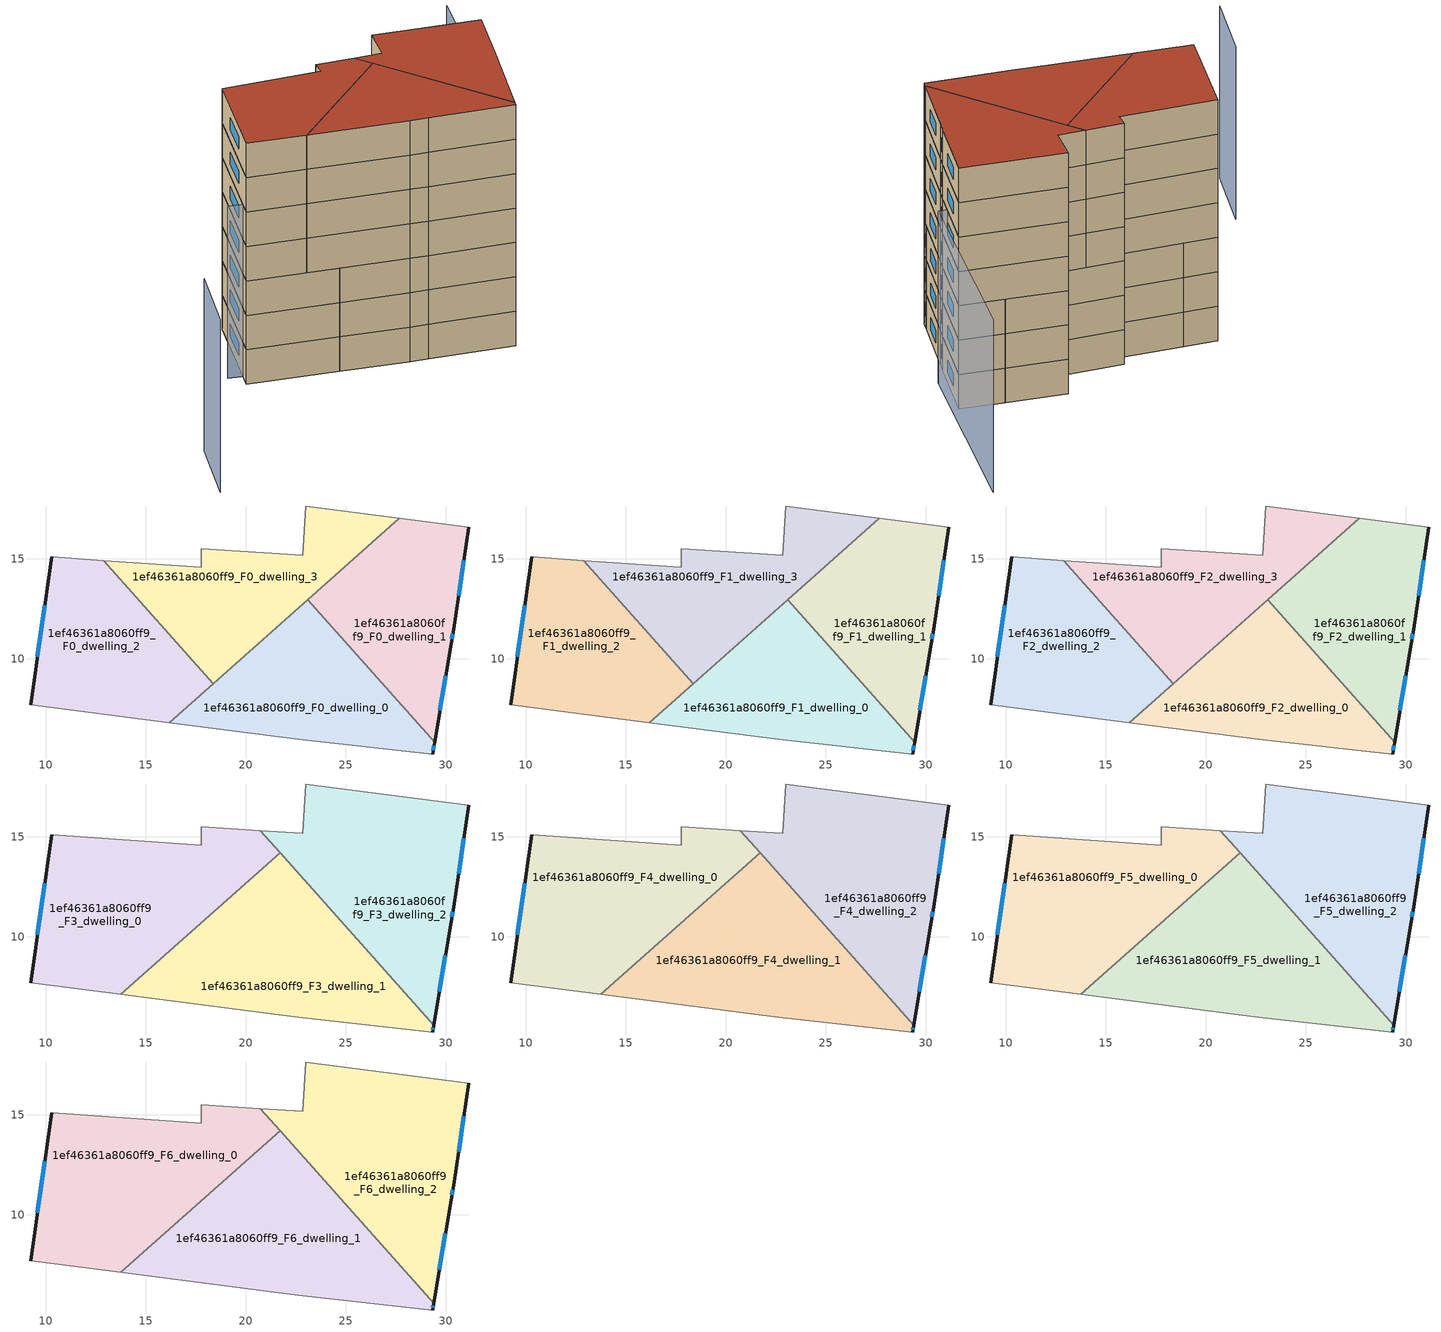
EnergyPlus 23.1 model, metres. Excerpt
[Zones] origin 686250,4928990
1ef46361a8060ff9_F0_dwelling_0
 floor ground (EU_floor_Construction): 23.11,12.96 29.45,5.84 29.35,5.25 22.86,5.96 21.46,6.12 16.2,6.81 z0
 wall outside (EU_wall_Construction): 29.35,5.25 29.45,5.84 z0:3
 wall to 1ef46361a8060ff9_F0_dwelling_1 (EU_wall_Construction): 29.45,5.84 23.11,12.96 z0:3
 wall adiabatic (EU_wall_Construction): 16.2,6.81 21.46,6.12 22.86,5.96 29.35,5.25 z0:3
 wall to 1ef46361a8060ff9_F0_dwelling_3 (EU_wall_Construction): 23.11,12.96 18.39,8.76 z0:3
 wall to 1ef46361a8060ff9_F0_dwelling_2 (EU_wall_Construction): 18.39,8.76 16.2,6.81 z0:3
 window (EU_Window_Construction): 29.38,5.44 29.42,5.65 z0.98:2.02
1ef46361a8060ff9_F0_dwelling_1
 floor ground (EU_floor_Construction): 31.17,16.59 30.4,11.49 30.28,10.76 29.45,5.84 23.11,12.96 27.7,17.04 z0
 wall outside (EU_wall_Construction): 29.45,5.84 30.28,10.76 30.4,11.49 31.17,16.59 z0:3
 wall adiabatic (EU_wall_Construction): 31.17,16.59 27.7,17.04 z0:3
 wall to 1ef46361a8060ff9_F0_dwelling_3 (EU_wall_Construction): 27.7,17.04 23.12,12.96 z0:3
 window (EU_Window_Construction): 30.32,11 30.36,11.26 / 29.72,7.44 30.01,9.16 / 30.65,13.15 30.92,14.94 z0.98:2.02
1ef46361a8060ff9_F0_dwelling_2
 floor ground (EU_floor_Construction): 12.92,14.91 18.4,8.76 16.2,6.81 9.25,7.71 10.31,15.09 z0
 wall outside (EU_wall_Construction): 10.31,15.09 9.25,7.71 z0:3
 wall adiabatic (EU_wall_Construction): 9.25,7.71 16.2,6.81 / 12.92,14.91 10.31,15.09 z0:3
 wall to 1ef46361a8060ff9_F0_dwelling_3 (EU_wall_Construction): 18.4,8.76 12.92,14.91 z0:3
 window (EU_Window_Construction): 9.97,12.69 9.6,10.11 z0.98:2.02
1ef46361a8060ff9_F0_dwelling_3
 floor ground (EU_floor_Construction): 27.7,17.04 18.4,8.76 12.92,14.91 17.78,14.58 17.78,15.5 22.87,15.18 23,17.64 z0
 wall adiabatic (EU_wall_Construction): 27.7,17.04 23,17.64 22.87,15.18 17.78,15.5 17.78,14.58 12.92,14.91 z0:3
1ef46361a8060ff9_F1_dwelling_0
 floor to 1ef46361a8060ff9_F0_dwelling_0 (EU_floor_Construction): 23.11,12.96 29.45,5.84 29.35,5.25 22.86,5.96 21.46,6.12 16.2,6.81 z3
 wall outside (EU_wall_Construction): 29.35,5.25 29.45,5.84 z3:6
 wall to 1ef46361a8060ff9_F1_dwelling_1 (EU_wall_Construction): 29.45,5.84 23.11,12.96 z3:6
 wall adiabatic (EU_wall_Construction): 16.2,6.81 21.46,6.12 22.86,5.96 29.35,5.25 z3:6
 wall to 1ef46361a8060ff9_F1_dwelling_3 (EU_wall_Construction): 23.11,12.96 18.39,8.76 z3:6
 wall to 1ef46361a8060ff9_F1_dwelling_2 (EU_wall_Construction): 18.39,8.76 16.2,6.81 z3:6
 window (EU_Window_Construction): 29.38,5.44 29.42,5.65 z3.98:5.02
1ef46361a8060ff9_F1_dwelling_1
 floor to 1ef46361a8060ff9_F0_dwelling_1 (EU_floor_Construction): 31.17,16.59 30.4,11.49 30.28,10.76 29.45,5.84 23.11,12.96 27.7,17.04 z3
 wall outside (EU_wall_Construction): 29.45,5.84 30.28,10.76 30.4,11.49 31.17,16.59 z3:6
 wall adiabatic (EU_wall_Construction): 31.17,16.59 27.7,17.04 z3:6
 wall to 1ef46361a8060ff9_F1_dwelling_3 (EU_wall_Construction): 27.7,17.04 23.12,12.96 z3:6
 window (EU_Window_Construction): 30.32,11 30.36,11.26 / 29.72,7.44 30.01,9.16 / 30.65,13.15 30.92,14.94 z3.98:5.02
1ef46361a8060ff9_F1_dwelling_2
 floor to 1ef46361a8060ff9_F0_dwelling_2 (EU_floor_Construction): 12.92,14.91 18.4,8.76 16.2,6.81 9.25,7.71 10.31,15.09 z3
 wall outside (EU_wall_Construction): 10.31,15.09 9.25,7.71 z3:6
 wall adiabatic (EU_wall_Construction): 9.25,7.71 16.2,6.81 / 12.92,14.91 10.31,15.09 z3:6
 wall to 1ef46361a8060ff9_F1_dwelling_3 (EU_wall_Construction): 18.4,8.76 12.92,14.91 z3:6
 window (EU_Window_Construction): 9.97,12.69 9.6,10.11 z3.98:5.02
1ef46361a8060ff9_F1_dwelling_3
 floor to 1ef46361a8060ff9_F0_dwelling_3 (EU_floor_Construction): 27.7,17.04 18.4,8.76 12.92,14.91 17.78,14.58 17.78,15.5 22.87,15.18 23,17.64 z3
 wall adiabatic (EU_wall_Construction): 27.7,17.04 23,17.64 22.87,15.18 17.78,15.5 17.78,14.58 12.92,14.91 z3:6
1ef46361a8060ff9_F2_dwelling_0
 floor to 1ef46361a8060ff9_F1_dwelling_0 (EU_floor_Construction): 23.11,12.96 29.45,5.84 29.35,5.25 22.86,5.96 21.46,6.12 16.2,6.81 z6
 wall outside (EU_wall_Construction): 29.35,5.25 29.45,5.84 z6:9
 wall to 1ef46361a8060ff9_F2_dwelling_1 (EU_wall_Construction): 29.45,5.84 23.11,12.96 z6:9
 wall adiabatic (EU_wall_Construction): 16.2,6.81 21.46,6.12 22.86,5.96 29.35,5.25 z6:9
 wall to 1ef46361a8060ff9_F2_dwelling_3 (EU_wall_Construction): 23.11,12.96 18.39,8.76 z6:9
 wall to 1ef46361a8060ff9_F2_dwelling_2 (EU_wall_Construction): 18.39,8.76 16.2,6.81 z6:9
 window (EU_Window_Construction): 29.38,5.44 29.42,5.65 z6.98:8.02
1ef46361a8060ff9_F2_dwelling_1
 floor to 1ef46361a8060ff9_F1_dwelling_1 (EU_floor_Construction): 31.17,16.59 30.4,11.49 30.28,10.76 29.45,5.84 23.11,12.96 27.7,17.04 z6
 wall outside (EU_wall_Construction): 29.45,5.84 30.28,10.76 30.4,11.49 31.17,16.59 z6:9
 wall adiabatic (EU_wall_Construction): 31.17,16.59 27.7,17.04 z6:9
 wall to 1ef46361a8060ff9_F2_dwelling_3 (EU_wall_Construction): 27.7,17.04 23.12,12.96 z6:9
 window (EU_Window_Construction): 30.32,11 30.36,11.26 / 29.72,7.44 30.01,9.16 / 30.65,13.15 30.92,14.94 z6.98:8.02
1ef46361a8060ff9_F2_dwelling_2
 floor to 1ef46361a8060ff9_F1_dwelling_2 (EU_floor_Construction): 12.92,14.91 18.4,8.76 16.2,6.81 9.25,7.71 10.31,15.09 z6
 wall outside (EU_wall_Construction): 10.31,15.09 9.25,7.71 z6:9
 wall adiabatic (EU_wall_Construction): 9.25,7.71 16.2,6.81 / 12.92,14.91 10.31,15.09 z6:9
 wall to 1ef46361a8060ff9_F2_dwelling_3 (EU_wall_Construction): 18.4,8.76 12.92,14.91 z6:9
 window (EU_Window_Construction): 9.97,12.69 9.6,10.11 z6.98:8.02
1ef46361a8060ff9_F2_dwelling_3
 floor to 1ef46361a8060ff9_F1_dwelling_3 (EU_floor_Construction): 27.7,17.04 18.4,8.76 12.92,14.91 17.78,14.58 17.78,15.5 22.87,15.18 23,17.64 z6
 wall adiabatic (EU_wall_Construction): 27.7,17.04 23,17.64 22.87,15.18 17.78,15.5 17.78,14.58 12.92,14.91 z6:9
1ef46361a8060ff9_F3_dwelling_0
 floor to 1ef46361a8060ff9_F2_dwelling_2 (EU_floor_Construction): 12.92,14.91 17.16,10.14 13.77,7.12 9.25,7.71 10.31,15.09 z9
 floor to 1ef46361a8060ff9_F2_dwelling_3 (EU_floor_Construction): 20.73,15.32 21.72,14.2 17.16,10.14 12.92,14.91 17.78,14.58 17.78,15.5 z9
 wall outside (EU_wall_Construction): 10.31,15.09 9.25,7.71 z9:12
 wall adiabatic (EU_wall_Construction): 20.73,15.32 17.78,15.5 17.78,14.58 10.31,15.09 / 9.25,7.71 13.77,7.12 z9:12
 wall to 1ef46361a8060ff9_F3_dwelling_1 (EU_wall_Construction): 13.77,7.12 21.72,14.2 z9:12
 wall to 1ef46361a8060ff9_F3_dwelling_2 (EU_wall_Construction): 21.72,14.2 20.73,15.32 z9:12
 window (EU_Window_Construction): 9.97,12.69 9.6,10.11 z9.98:11.02
1ef46361a8060ff9_F3_dwelling_1
 floor to 1ef46361a8060ff9_F2_dwelling_0 (EU_floor_Construction): 22.96,12.82 29.41,5.57 29.35,5.25 22.86,5.96 21.46,6.12 16.2,6.81 z9
 floor to 1ef46361a8060ff9_F2_dwelling_2 (EU_floor_Construction): 17.16,10.14 18.39,8.76 16.2,6.81 13.77,7.12 z9
 floor to 1ef46361a8060ff9_F2_dwelling_3 (EU_floor_Construction): 21.72,14.2 22.96,12.82 18.39,8.76 17.16,10.14 z9
 wall outside (EU_wall_Construction): 29.35,5.25 29.41,5.57 z9:12
 wall adiabatic (EU_wall_Construction): 13.77,7.12 21.46,6.12 22.86,5.96 29.35,5.25 z9:12
 wall to 1ef46361a8060ff9_F3_dwelling_2 (EU_wall_Construction): 29.41,5.57 21.72,14.2 z9:12
 window (EU_Window_Construction): 29.37,5.35 29.39,5.47 z9.98:11.02
1ef46361a8060ff9_F3_dwelling_2
 floor to 1ef46361a8060ff9_F2_dwelling_1 (EU_floor_Construction): 31.17,16.59 30.4,11.49 30.28,10.76 29.45,5.84 23.11,12.96 27.7,17.04 z9
 floor to 1ef46361a8060ff9_F2_dwelling_0 (EU_floor_Construction): 23.11,12.96 29.45,5.84 29.41,5.57 22.96,12.82 z9
 floor to 1ef46361a8060ff9_F2_dwelling_3 (EU_floor_Construction): 27.7,17.04 22.96,12.82 20.73,15.32 22.87,15.18 23,17.64 z9
 wall outside (EU_wall_Construction): 29.41,5.57 30.28,10.76 30.4,11.49 31.17,16.59 z9:12
 wall adiabatic (EU_wall_Construction): 31.17,16.59 23,17.64 22.87,15.18 20.73,15.32 z9:12
 window (EU_Window_Construction): 30.65,13.15 30.92,14.94 / 30.32,11 30.36,11.26 / 29.69,7.26 30,9.08 z9.98:11.02
1ef46361a8060ff9_F4_dwelling_0
 floor to 1ef46361a8060ff9_F3_dwelling_0 (EU_floor_Construction): 20.73,15.32 21.72,14.2 13.77,7.12 9.25,7.71 10.31,15.09 17.78,14.58 17.78,15.5 z12
 wall outside (EU_wall_Construction): 10.31,15.09 9.25,7.71 z12:15
 wall adiabatic (EU_wall_Construction): 20.73,15.32 17.78,15.5 17.78,14.58 10.31,15.09 / 9.25,7.71 13.77,7.12 z12:15
 wall to 1ef46361a8060ff9_F4_dwelling_1 (EU_wall_Construction): 13.77,7.12 21.72,14.2 z12:15
 wall to 1ef46361a8060ff9_F4_dwelling_2 (EU_wall_Construction): 21.72,14.2 20.73,15.32 z12:15
 window (EU_Window_Construction): 9.97,12.69 9.6,10.11 z12.98:14.02
1ef46361a8060ff9_F4_dwelling_1
 floor to 1ef46361a8060ff9_F3_dwelling_1 (EU_floor_Construction): 21.72,14.2 29.41,5.57 29.35,5.25 22.86,5.96 21.46,6.12 13.77,7.12 z12
 wall outside (EU_wall_Construction): 29.35,5.25 29.41,5.57 z12:15
 wall adiabatic (EU_wall_Construction): 13.77,7.12 21.46,6.12 22.86,5.96 29.35,5.25 z12:15
 wall to 1ef46361a8060ff9_F4_dwelling_2 (EU_wall_Construction): 29.41,5.57 21.72,14.2 z12:15
 window (EU_Window_Construction): 29.37,5.35 29.39,5.47 z12.98:14.02
1ef46361a8060ff9_F4_dwelling_2
 floor to 1ef46361a8060ff9_F3_dwelling_2 (EU_floor_Construction): 31.17,16.59 30.4,11.49 30.28,10.76 29.41,5.57 20.73,15.32 22.87,15.18 23,17.64 z12
 wall outside (EU_wall_Construction): 29.41,5.57 30.28,10.76 30.4,11.49 31.17,16.59 z12:15
 wall adiabatic (EU_wall_Construction): 31.17,16.59 23,17.64 22.87,15.18 20.73,15.32 z12:15
 window (EU_Window_Construction): 30.65,13.15 30.92,14.94 / 30.32,11 30.36,11.26 / 29.69,7.26 30,9.08 z12.98:14.02
1ef46361a8060ff9_F5_dwelling_0
 floor to 1ef46361a8060ff9_F4_dwelling_0 (EU_floor_Construction): 20.73,15.32 21.72,14.2 13.77,7.12 9.25,7.71 10.31,15.09 17.78,14.58 17.78,15.5 z15
 wall outside (EU_wall_Construction): 10.31,15.09 9.25,7.71 z15:18
 wall adiabatic (EU_wall_Construction): 20.73,15.32 17.78,15.5 17.78,14.58 10.31,15.09 / 9.25,7.71 13.77,7.12 z15:18
 wall to 1ef46361a8060ff9_F5_dwelling_1 (EU_wall_Construction): 13.77,7.12 21.72,14.2 z15:18
 wall to 1ef46361a8060ff9_F5_dwelling_2 (EU_wall_Construction): 21.72,14.2 20.73,15.32 z15:18
 window (EU_Window_Construction): 9.97,12.69 9.6,10.11 z15.98:17.02
1ef46361a8060ff9_F5_dwelling_1
 floor to 1ef46361a8060ff9_F4_dwelling_1 (EU_floor_Construction): 21.72,14.2 29.41,5.57 29.35,5.25 22.86,5.96 21.46,6.12 13.77,7.12 z15
 wall outside (EU_wall_Construction): 29.35,5.25 29.41,5.57 z15:18
 wall adiabatic (EU_wall_Construction): 13.77,7.12 21.46,6.12 22.86,5.96 29.35,5.25 z15:18
 wall to 1ef46361a8060ff9_F5_dwelling_2 (EU_wall_Construction): 29.41,5.57 21.72,14.2 z15:18
 window (EU_Window_Construction): 29.37,5.35 29.39,5.47 z15.98:17.02
1ef46361a8060ff9_F5_dwelling_2
 floor to 1ef46361a8060ff9_F4_dwelling_2 (EU_floor_Construction): 31.17,16.59 30.4,11.49 30.28,10.76 29.41,5.57 20.73,15.32 22.87,15.18 23,17.64 z15
 wall outside (EU_wall_Construction): 29.41,5.57 30.28,10.76 30.4,11.49 31.17,16.59 z15:18
 wall adiabatic (EU_wall_Construction): 31.17,16.59 23,17.64 22.87,15.18 20.73,15.32 z15:18
 window (EU_Window_Construction): 30.65,13.15 30.92,14.94 / 30.32,11 30.36,11.26 / 29.69,7.26 30,9.08 z15.98:17.02
1ef46361a8060ff9_F6_dwelling_0
 floor to 1ef46361a8060ff9_F5_dwelling_0 (EU_floor_Construction): 20.73,15.32 21.72,14.2 13.77,7.12 9.25,7.71 10.31,15.09 17.78,14.58 17.78,15.5 z18
 wall outside (EU_wall_Construction): 10.31,15.09 9.25,7.71 z18:21
 wall adiabatic (EU_wall_Construction): 20.73,15.32 17.78,15.5 17.78,14.58 10.31,15.09 / 9.25,7.71 13.77,7.12 z18:21
 wall to 1ef46361a8060ff9_F6_dwelling_1 (EU_wall_Construction): 13.77,7.12 21.72,14.2 z18:21
 wall to 1ef46361a8060ff9_F6_dwelling_2 (EU_wall_Construction): 21.72,14.2 20.73,15.32 z18:21
 window (EU_Window_Construction): 9.97,12.69 9.6,10.11 z18.98:20.02
 roof outside (EU_roof_Construction): 21.72,14.2 20.73,15.32 17.78,15.5 17.78,14.58 10.31,15.09 9.25,7.71 13.77,7.12 z21
1ef46361a8060ff9_F6_dwelling_1
 floor to 1ef46361a8060ff9_F5_dwelling_1 (EU_floor_Construction): 21.72,14.2 29.41,5.57 29.35,5.25 22.86,5.96 21.46,6.12 13.77,7.12 z18
 wall outside (EU_wall_Construction): 29.35,5.25 29.41,5.57 z18:21
 wall adiabatic (EU_wall_Construction): 13.77,7.12 21.46,6.12 22.86,5.96 29.35,5.25 z18:21
 wall to 1ef46361a8060ff9_F6_dwelling_2 (EU_wall_Construction): 29.41,5.57 21.72,14.2 z18:21
 window (EU_Window_Construction): 29.37,5.35 29.39,5.47 z18.98:20.02
 roof outside (EU_roof_Construction): 29.35,5.25 29.41,5.57 21.72,14.2 13.77,7.12 21.46,6.12 22.86,5.96 z21
1ef46361a8060ff9_F6_dwelling_2
 floor to 1ef46361a8060ff9_F5_dwelling_2 (EU_floor_Construction): 31.17,16.59 30.4,11.49 30.28,10.76 29.41,5.57 20.73,15.32 22.87,15.18 23,17.64 z18
 wall outside (EU_wall_Construction): 29.41,5.57 30.28,10.76 30.4,11.49 31.17,16.59 z18:21
 wall adiabatic (EU_wall_Construction): 31.17,16.59 23,17.64 22.87,15.18 20.73,15.32 z18:21
 window (EU_Window_Construction): 30.65,13.15 30.92,14.94 / 30.32,11 30.36,11.26 / 29.69,7.26 30,9.08 z18.98:20.02
 roof outside (EU_roof_Construction): 29.41,5.57 30.28,10.76 30.4,11.49 31.17,16.59 23,17.64 22.87,15.18 20.73,15.32 z21
shading: 8.3,8.94 29.35,5.24 / 3.17,0.63 2.26,-4.83 / 32.85,27.71 31.29,12.89 / 31.29,12.89 10.31,15.09 z0:15
[Building]
EU S2 Campaign: North Axis=0; Terrain=City; Solar Distribution=FullExterior
[Site:Location]
Bologna: Latitude=44.5; Longitude=11.25; Time Zone=1; Elevation=37
[SizingPeriod:WeatherFileDays]
AnnualSizingPeriod: Begin Month=1; Begin Day of Month=1; End Month=12; End Day of Month=31; Day of Week for Start Day=Monday; Use Weather File Daylight Saving Period=No; Use Weather File Rain and Snow Indicators=No
[MATERIAL]
EU_InternalMass_Material: Roughness=MediumRough; Thickness=0.1; Conductivity=1; Density=1800; Specific Heat=900; Thermal Absorptance=0.9; Solar Absorptance=0.7; Visible Absorptance=0.7
[MATERIAL:NOMASS] Roughness=MediumRough; Thermal Absorptance=0.9; Solar Absorptance=0.7; Visible Absorptance=0.7
Name | Thermal Resistance
EU_wall_NoMass | 0.905828
EU_roof_NoMass | 0.37593
EU_floor_NoMass | 0.67114
[WINDOWMATERIAL:SIMPLEGLAZINGSYSTEM]
EU_Window_SimpleGlazing: UFactor=4.52486; Solar Heat Gain Coefficient=0.85; Visible Transmittance=0.85
[CONSTRUCTION]
EU_wall_Construction: EU_wall_NoMass
EU_roof_Construction: EU_roof_NoMass
EU_floor_Construction: EU_floor_NoMass
EU_Window_Construction: EU_Window_SimpleGlazing
EU_InternalMass_Construction: EU_InternalMass_Material
[ZONE] Type=1; Multiplier=1; Ceiling Height=autocalculate; Floor Area=autocalculate; Part of Total Floor Area=Yes
Name | Volume
1ef46361a8060ff9_F0_dwelling_0; 1ef46361a8060ff9_F1_dwelling_0; 1ef46361a8060ff9_F2_dwelling_0 | 145.603
1ef46361a8060ff9_F3_dwelling_0; 1ef46361a8060ff9_F4_dwelling_0; 1ef46361a8060ff9_F5_dwelling_0; 1ef46361a8060ff9_F6_dwelling_0; 1ef46361a8060ff9_F3_dwelling_2; 1ef46361a8060ff9_F4_dwelling_2; 1ef46361a8060ff9_F5_dwelling_2; 1ef46361a8060ff9_F6_dwelling_2 | 194.125
1ef46361a8060ff9_F0_dwelling_1; 1ef46361a8060ff9_F1_dwelling_1; 1ef46361a8060ff9_F2_dwelling_1 | 145.595
1ef46361a8060ff9_F3_dwelling_1; 1ef46361a8060ff9_F4_dwelling_1; 1ef46361a8060ff9_F5_dwelling_1; 1ef46361a8060ff9_F6_dwelling_1 | 194.147
1ef46361a8060ff9_F0_dwelling_2; 1ef46361a8060ff9_F1_dwelling_2; 1ef46361a8060ff9_F2_dwelling_2 | 145.602
1ef46361a8060ff9_F0_dwelling_3; 1ef46361a8060ff9_F1_dwelling_3; 1ef46361a8060ff9_F2_dwelling_3 | 145.608
[INTERNALMASS] Construction=EU_InternalMass_Construction
Name | Zone or ZoneList | Surface Area
1ef46361a8060ff9_F0_dwelling_0_EU_InternalMass | 1ef46361a8060ff9_F0_dwelling_0 | 48.5342
1ef46361a8060ff9_F0_dwelling_1_EU_InternalMass | 1ef46361a8060ff9_F0_dwelling_1 | 48.5319
1ef46361a8060ff9_F0_dwelling_2_EU_InternalMass | 1ef46361a8060ff9_F0_dwelling_2 | 48.5338
1ef46361a8060ff9_F0_dwelling_3_EU_InternalMass | 1ef46361a8060ff9_F0_dwelling_3 | 48.5355
1ef46361a8060ff9_F1_dwelling_0_EU_InternalMass | 1ef46361a8060ff9_F1_dwelling_0 | 48.5342
1ef46361a8060ff9_F1_dwelling_1_EU_InternalMass | 1ef46361a8060ff9_F1_dwelling_1 | 48.5319
1ef46361a8060ff9_F1_dwelling_2_EU_InternalMass | 1ef46361a8060ff9_F1_dwelling_2 | 48.5338
1ef46361a8060ff9_F1_dwelling_3_EU_InternalMass | 1ef46361a8060ff9_F1_dwelling_3 | 48.5355
1ef46361a8060ff9_F2_dwelling_0_EU_InternalMass | 1ef46361a8060ff9_F2_dwelling_0 | 48.5342
1ef46361a8060ff9_F2_dwelling_1_EU_InternalMass | 1ef46361a8060ff9_F2_dwelling_1 | 48.5319
1ef46361a8060ff9_F2_dwelling_2_EU_InternalMass | 1ef46361a8060ff9_F2_dwelling_2 | 48.5338
1ef46361a8060ff9_F2_dwelling_3_EU_InternalMass | 1ef46361a8060ff9_F2_dwelling_3 | 48.5355
1ef46361a8060ff9_F3_dwelling_0_EU_InternalMass | 1ef46361a8060ff9_F3_dwelling_0 | 64.7074
1ef46361a8060ff9_F3_dwelling_1_EU_InternalMass | 1ef46361a8060ff9_F3_dwelling_1 | 64.7162
1ef46361a8060ff9_F3_dwelling_2_EU_InternalMass | 1ef46361a8060ff9_F3_dwelling_2 | 64.7088
1ef46361a8060ff9_F4_dwelling_0_EU_InternalMass | 1ef46361a8060ff9_F4_dwelling_0 | 64.7074
1ef46361a8060ff9_F4_dwelling_1_EU_InternalMass | 1ef46361a8060ff9_F4_dwelling_1 | 64.7162
1ef46361a8060ff9_F4_dwelling_2_EU_InternalMass | 1ef46361a8060ff9_F4_dwelling_2 | 64.7088
1ef46361a8060ff9_F5_dwelling_0_EU_InternalMass | 1ef46361a8060ff9_F5_dwelling_0 | 64.7074
1ef46361a8060ff9_F5_dwelling_1_EU_InternalMass | 1ef46361a8060ff9_F5_dwelling_1 | 64.7162
1ef46361a8060ff9_F5_dwelling_2_EU_InternalMass | 1ef46361a8060ff9_F5_dwelling_2 | 64.7088
1ef46361a8060ff9_F6_dwelling_0_EU_InternalMass | 1ef46361a8060ff9_F6_dwelling_0 | 64.7074
1ef46361a8060ff9_F6_dwelling_1_EU_InternalMass | 1ef46361a8060ff9_F6_dwelling_1 | 64.7162
1ef46361a8060ff9_F6_dwelling_2_EU_InternalMass | 1ef46361a8060ff9_F6_dwelling_2 | 64.7088
[OTHEREQUIPMENT] Fuel Type=Electricity; Design Level Calculation Method=Watts/Area; Power per Zone Floor Area=1; Fraction Latent=0; Fraction Radiant=0; Fraction Lost=0; Carbon Dioxide Generation Rate=0; EndUse Subcategory=EU_Step8_InternalGains
Name | Zone or ZoneList or Space or SpaceList | Schedule
EU_Step8_InternalGain_1ef46361a8060ff9_F0_dwelling_0_f000 | 1ef46361a8060ff9_F0_dwelling_0 | EU_Step8_GainSchedule_1ef46361a8060ff9_F0_dwelling_0_f000
EU_Step8_InternalGain_1ef46361a8060ff9_F0_dwelling_1_f000 | 1ef46361a8060ff9_F0_dwelling_1 | EU_Step8_GainSchedule_1ef46361a8060ff9_F0_dwelling_1_f000
EU_Step8_InternalGain_1ef46361a8060ff9_F0_dwelling_2_f000 | 1ef46361a8060ff9_F0_dwelling_2 | EU_Step8_GainSchedule_1ef46361a8060ff9_F0_dwelling_2_f000
EU_Step8_InternalGain_1ef46361a8060ff9_F0_dwelling_3_f000 | 1ef46361a8060ff9_F0_dwelling_3 | EU_Step8_GainSchedule_1ef46361a8060ff9_F0_dwelling_3_f000
EU_Step8_InternalGain_1ef46361a8060ff9_F1_dwelling_0_f000 | 1ef46361a8060ff9_F1_dwelling_0 | EU_Step8_GainSchedule_1ef46361a8060ff9_F1_dwelling_0_f000
EU_Step8_InternalGain_1ef46361a8060ff9_F1_dwelling_1_f000 | 1ef46361a8060ff9_F1_dwelling_1 | EU_Step8_GainSchedule_1ef46361a8060ff9_F1_dwelling_1_f000
EU_Step8_InternalGain_1ef46361a8060ff9_F1_dwelling_2_f000 | 1ef46361a8060ff9_F1_dwelling_2 | EU_Step8_GainSchedule_1ef46361a8060ff9_F1_dwelling_2_f000
EU_Step8_InternalGain_1ef46361a8060ff9_F1_dwelling_3_f000 | 1ef46361a8060ff9_F1_dwelling_3 | EU_Step8_GainSchedule_1ef46361a8060ff9_F1_dwelling_3_f000
EU_Step8_InternalGain_1ef46361a8060ff9_F2_dwelling_0_f000 | 1ef46361a8060ff9_F2_dwelling_0 | EU_Step8_GainSchedule_1ef46361a8060ff9_F2_dwelling_0_f000
EU_Step8_InternalGain_1ef46361a8060ff9_F2_dwelling_1_f000 | 1ef46361a8060ff9_F2_dwelling_1 | EU_Step8_GainSchedule_1ef46361a8060ff9_F2_dwelling_1_f000
EU_Step8_InternalGain_1ef46361a8060ff9_F2_dwelling_2_f000 | 1ef46361a8060ff9_F2_dwelling_2 | EU_Step8_GainSchedule_1ef46361a8060ff9_F2_dwelling_2_f000
EU_Step8_InternalGain_1ef46361a8060ff9_F2_dwelling_3_f000 | 1ef46361a8060ff9_F2_dwelling_3 | EU_Step8_GainSchedule_1ef46361a8060ff9_F2_dwelling_3_f000
EU_Step8_InternalGain_1ef46361a8060ff9_F3_dwelling_0_f000 | 1ef46361a8060ff9_F3_dwelling_0 | EU_Step8_GainSchedule_1ef46361a8060ff9_F3_dwelling_0_f000
EU_Step8_InternalGain_1ef46361a8060ff9_F3_dwelling_1_f000 | 1ef46361a8060ff9_F3_dwelling_1 | EU_Step8_GainSchedule_1ef46361a8060ff9_F3_dwelling_1_f000
EU_Step8_InternalGain_1ef46361a8060ff9_F3_dwelling_2_f000 | 1ef46361a8060ff9_F3_dwelling_2 | EU_Step8_GainSchedule_1ef46361a8060ff9_F3_dwelling_2_f000
EU_Step8_InternalGain_1ef46361a8060ff9_F4_dwelling_0_f000 | 1ef46361a8060ff9_F4_dwelling_0 | EU_Step8_GainSchedule_1ef46361a8060ff9_F4_dwelling_0_f000
EU_Step8_InternalGain_1ef46361a8060ff9_F4_dwelling_1_f000 | 1ef46361a8060ff9_F4_dwelling_1 | EU_Step8_GainSchedule_1ef46361a8060ff9_F4_dwelling_1_f000
EU_Step8_InternalGain_1ef46361a8060ff9_F4_dwelling_2_f000 | 1ef46361a8060ff9_F4_dwelling_2 | EU_Step8_GainSchedule_1ef46361a8060ff9_F4_dwelling_2_f000
EU_Step8_InternalGain_1ef46361a8060ff9_F5_dwelling_0_f000 | 1ef46361a8060ff9_F5_dwelling_0 | EU_Step8_GainSchedule_1ef46361a8060ff9_F5_dwelling_0_f000
EU_Step8_InternalGain_1ef46361a8060ff9_F5_dwelling_1_f000 | 1ef46361a8060ff9_F5_dwelling_1 | EU_Step8_GainSchedule_1ef46361a8060ff9_F5_dwelling_1_f000
EU_Step8_InternalGain_1ef46361a8060ff9_F5_dwelling_2_f000 | 1ef46361a8060ff9_F5_dwelling_2 | EU_Step8_GainSchedule_1ef46361a8060ff9_F5_dwelling_2_f000
EU_Step8_InternalGain_1ef46361a8060ff9_F6_dwelling_0_f000 | 1ef46361a8060ff9_F6_dwelling_0 | EU_Step8_GainSchedule_1ef46361a8060ff9_F6_dwelling_0_f000
EU_Step8_InternalGain_1ef46361a8060ff9_F6_dwelling_1_f000 | 1ef46361a8060ff9_F6_dwelling_1 | EU_Step8_GainSchedule_1ef46361a8060ff9_F6_dwelling_1_f000
EU_Step8_InternalGain_1ef46361a8060ff9_F6_dwelling_2_f000 | 1ef46361a8060ff9_F6_dwelling_2 | EU_Step8_GainSchedule_1ef46361a8060ff9_F6_dwelling_2_f000
[ZONEVENTILATION:DESIGNFLOWRATE] Schedule=EU_AlwaysOn; Design Flow Rate Calculation Method=AirChanges/Hour; Air Changes per Hour=0.73129; Ventilation Type=Natural; Fan Pressure Rise=0; Fan Total Efficiency=1; Constant Term Coefficient=1; Temperature Term Coefficient=0; Velocity Term Coefficient=0; Velocity Squared Term Coefficient=0; Minimum Indoor Temperature=-100; Maximum Indoor Temperature=100; Delta Temperature=-100; Minimum Outdoor Temperature=-100; Maximum Outdoor Temperature=100; Maximum Wind Speed=40
Name | Zone or ZoneList or Space or SpaceList
EU_ConstantAir_1ef46361a8060ff9_F0_dwelling_0 | 1ef46361a8060ff9_F0_dwelling_0
EU_ConstantAir_1ef46361a8060ff9_F0_dwelling_1 | 1ef46361a8060ff9_F0_dwelling_1
EU_ConstantAir_1ef46361a8060ff9_F0_dwelling_2 | 1ef46361a8060ff9_F0_dwelling_2
EU_ConstantAir_1ef46361a8060ff9_F0_dwelling_3 | 1ef46361a8060ff9_F0_dwelling_3
EU_ConstantAir_1ef46361a8060ff9_F1_dwelling_0 | 1ef46361a8060ff9_F1_dwelling_0
EU_ConstantAir_1ef46361a8060ff9_F1_dwelling_1 | 1ef46361a8060ff9_F1_dwelling_1
EU_ConstantAir_1ef46361a8060ff9_F1_dwelling_2 | 1ef46361a8060ff9_F1_dwelling_2
EU_ConstantAir_1ef46361a8060ff9_F1_dwelling_3 | 1ef46361a8060ff9_F1_dwelling_3
EU_ConstantAir_1ef46361a8060ff9_F2_dwelling_0 | 1ef46361a8060ff9_F2_dwelling_0
EU_ConstantAir_1ef46361a8060ff9_F2_dwelling_1 | 1ef46361a8060ff9_F2_dwelling_1
EU_ConstantAir_1ef46361a8060ff9_F2_dwelling_2 | 1ef46361a8060ff9_F2_dwelling_2
EU_ConstantAir_1ef46361a8060ff9_F2_dwelling_3 | 1ef46361a8060ff9_F2_dwelling_3
EU_ConstantAir_1ef46361a8060ff9_F3_dwelling_0 | 1ef46361a8060ff9_F3_dwelling_0
EU_ConstantAir_1ef46361a8060ff9_F3_dwelling_1 | 1ef46361a8060ff9_F3_dwelling_1
EU_ConstantAir_1ef46361a8060ff9_F3_dwelling_2 | 1ef46361a8060ff9_F3_dwelling_2
EU_ConstantAir_1ef46361a8060ff9_F4_dwelling_0 | 1ef46361a8060ff9_F4_dwelling_0
EU_ConstantAir_1ef46361a8060ff9_F4_dwelling_1 | 1ef46361a8060ff9_F4_dwelling_1
EU_ConstantAir_1ef46361a8060ff9_F4_dwelling_2 | 1ef46361a8060ff9_F4_dwelling_2
EU_ConstantAir_1ef46361a8060ff9_F5_dwelling_0 | 1ef46361a8060ff9_F5_dwelling_0
EU_ConstantAir_1ef46361a8060ff9_F5_dwelling_1 | 1ef46361a8060ff9_F5_dwelling_1
EU_ConstantAir_1ef46361a8060ff9_F5_dwelling_2 | 1ef46361a8060ff9_F5_dwelling_2
EU_ConstantAir_1ef46361a8060ff9_F6_dwelling_0 | 1ef46361a8060ff9_F6_dwelling_0
EU_ConstantAir_1ef46361a8060ff9_F6_dwelling_1 | 1ef46361a8060ff9_F6_dwelling_1
EU_ConstantAir_1ef46361a8060ff9_F6_dwelling_2 | 1ef46361a8060ff9_F6_dwelling_2
[HVACTEMPLATE:THERMOSTAT] Constant Heating Setpoint=20; Constant Cooling Setpoint=50
EU_HeatOnly_1ef46361a8060ff9_F0_dwelling_0; EU_HeatOnly_1ef46361a8060ff9_F0_dwelling_1; EU_HeatOnly_1ef46361a8060ff9_F0_dwelling_2; EU_HeatOnly_1ef46361a8060ff9_F0_dwelling_3; EU_HeatOnly_1ef46361a8060ff9_F1_dwelling_0; EU_HeatOnly_1ef46361a8060ff9_F1_dwelling_1; EU_HeatOnly_1ef46361a8060ff9_F1_dwelling_2; EU_HeatOnly_1ef46361a8060ff9_F1_dwelling_3; EU_HeatOnly_1ef46361a8060ff9_F2_dwelling_0; EU_HeatOnly_1ef46361a8060ff9_F2_dwelling_1; EU_HeatOnly_1ef46361a8060ff9_F2_dwelling_2; EU_HeatOnly_1ef46361a8060ff9_F2_dwelling_3; EU_HeatOnly_1ef46361a8060ff9_F3_dwelling_0; EU_HeatOnly_1ef46361a8060ff9_F3_dwelling_1; EU_HeatOnly_1ef46361a8060ff9_F3_dwelling_2; EU_HeatOnly_1ef46361a8060ff9_F4_dwelling_0; EU_HeatOnly_1ef46361a8060ff9_F4_dwelling_1; EU_HeatOnly_1ef46361a8060ff9_F4_dwelling_2; EU_HeatOnly_1ef46361a8060ff9_F5_dwelling_0; EU_HeatOnly_1ef46361a8060ff9_F5_dwelling_1; EU_HeatOnly_1ef46361a8060ff9_F5_dwelling_2; EU_HeatOnly_1ef46361a8060ff9_F6_dwelling_0; EU_HeatOnly_1ef46361a8060ff9_F6_dwelling_1; EU_HeatOnly_1ef46361a8060ff9_F6_dwelling_2
[HVACTEMPLATE:ZONE:IDEALLOADSAIRSYSTEM] System Availability Schedule=EU_AlwaysOn; Maximum Heating Supply Air Temperature=50; Minimum Cooling Supply Air Temperature=13; Maximum Heating Supply Air Humidity Ratio=0.0156; Minimum Cooling Supply Air Humidity Ratio=0.0077; Heating Limit=NoLimit; Cooling Limit=NoLimit; Heating Availability Schedule=EU_AlwaysOn; Cooling Availability Schedule=EU_CoolingOff; Dehumidification Control Type=ConstantSensibleHeatRatio; Cooling Sensible Heat Ratio=0.7; Dehumidification Setpoint=60; Humidification Control Type=None; Humidification Setpoint=30; Outdoor Air Method=None; Outdoor Air Flow Rate per Person=0.00944; Outdoor Air Flow Rate per Zone Floor Area=0; Outdoor Air Flow Rate per Zone=0; Demand Controlled Ventilation Type=None; Outdoor Air Economizer Type=NoEconomizer; Heat Recovery Type=None; Sensible Heat Recovery Effectiveness=0.7; Latent Heat Recovery Effectiveness=0.65
Name | Template Thermostat
1ef46361a8060ff9_F0_dwelling_0 | EU_HeatOnly_1ef46361a8060ff9_F0_dwelling_0
1ef46361a8060ff9_F0_dwelling_1 | EU_HeatOnly_1ef46361a8060ff9_F0_dwelling_1
1ef46361a8060ff9_F0_dwelling_2 | EU_HeatOnly_1ef46361a8060ff9_F0_dwelling_2
1ef46361a8060ff9_F0_dwelling_3 | EU_HeatOnly_1ef46361a8060ff9_F0_dwelling_3
1ef46361a8060ff9_F1_dwelling_0 | EU_HeatOnly_1ef46361a8060ff9_F1_dwelling_0
1ef46361a8060ff9_F1_dwelling_1 | EU_HeatOnly_1ef46361a8060ff9_F1_dwelling_1
1ef46361a8060ff9_F1_dwelling_2 | EU_HeatOnly_1ef46361a8060ff9_F1_dwelling_2
1ef46361a8060ff9_F1_dwelling_3 | EU_HeatOnly_1ef46361a8060ff9_F1_dwelling_3
1ef46361a8060ff9_F2_dwelling_0 | EU_HeatOnly_1ef46361a8060ff9_F2_dwelling_0
1ef46361a8060ff9_F2_dwelling_1 | EU_HeatOnly_1ef46361a8060ff9_F2_dwelling_1
1ef46361a8060ff9_F2_dwelling_2 | EU_HeatOnly_1ef46361a8060ff9_F2_dwelling_2
1ef46361a8060ff9_F2_dwelling_3 | EU_HeatOnly_1ef46361a8060ff9_F2_dwelling_3
1ef46361a8060ff9_F3_dwelling_0 | EU_HeatOnly_1ef46361a8060ff9_F3_dwelling_0
1ef46361a8060ff9_F3_dwelling_1 | EU_HeatOnly_1ef46361a8060ff9_F3_dwelling_1
1ef46361a8060ff9_F3_dwelling_2 | EU_HeatOnly_1ef46361a8060ff9_F3_dwelling_2
1ef46361a8060ff9_F4_dwelling_0 | EU_HeatOnly_1ef46361a8060ff9_F4_dwelling_0
1ef46361a8060ff9_F4_dwelling_1 | EU_HeatOnly_1ef46361a8060ff9_F4_dwelling_1
1ef46361a8060ff9_F4_dwelling_2 | EU_HeatOnly_1ef46361a8060ff9_F4_dwelling_2
1ef46361a8060ff9_F5_dwelling_0 | EU_HeatOnly_1ef46361a8060ff9_F5_dwelling_0
1ef46361a8060ff9_F5_dwelling_1 | EU_HeatOnly_1ef46361a8060ff9_F5_dwelling_1
1ef46361a8060ff9_F5_dwelling_2 | EU_HeatOnly_1ef46361a8060ff9_F5_dwelling_2
1ef46361a8060ff9_F6_dwelling_0 | EU_HeatOnly_1ef46361a8060ff9_F6_dwelling_0
1ef46361a8060ff9_F6_dwelling_1 | EU_HeatOnly_1ef46361a8060ff9_F6_dwelling_1
1ef46361a8060ff9_F6_dwelling_2 | EU_HeatOnly_1ef46361a8060ff9_F6_dwelling_2
[SIZING:ZONE] Zone Cooling Design Supply Air Temperature Input Method=SupplyAirTemperature; Zone Cooling Design Supply Air Temperature=13; Zone Heating Design Supply Air Temperature Input Method=SupplyAirTemperature; Zone Heating Design Supply Air Temperature=50; Zone Cooling Design Supply Air Humidity Ratio=0.008; Zone Heating Design Supply Air Humidity Ratio=0.008; Cooling Design Air Flow Method=DesignDay; Cooling Design Air Flow Rate=0; Cooling Minimum Air Flow per Zone Floor Area=0.000762; Cooling Minimum Air Flow=0; Cooling Minimum Air Flow Fraction=0.2; Heating Design Air Flow Method=DesignDay; Heating Design Air Flow Rate=0; Heating Maximum Air Flow per Zone Floor Area=0.002032; Heating Maximum Air Flow=0.141576; Heating Maximum Air Flow Fraction=0.3; Account for Dedicated Outdoor Air System=No; Dedicated Outdoor Air System Control Strategy=NeutralSupplyAir; Dedicated Outdoor Air Low Setpoint Temperature for Design=autosize; Dedicated Outdoor Air High Setpoint Temperature for Design=autosize; Zone Load Sizing Method=Sensible Load Only No Latent Load; Zone Latent Cooling Design Supply Air Humidity Ratio Input Method=HumidityRatioDifference; Zone Cooling Design Supply Air Humidity Ratio Difference=0.005; Zone Latent Heating Design Supply Air Humidity Ratio Input Method=HumidityRatioDifference; Zone Humidification Design Supply Air Humidity Ratio Difference=0.005
1ef46361a8060ff9_F0_dwelling_0; 1ef46361a8060ff9_F0_dwelling_1; 1ef46361a8060ff9_F0_dwelling_2; 1ef46361a8060ff9_F0_dwelling_3; 1ef46361a8060ff9_F1_dwelling_0; 1ef46361a8060ff9_F1_dwelling_1; 1ef46361a8060ff9_F1_dwelling_2; 1ef46361a8060ff9_F1_dwelling_3; 1ef46361a8060ff9_F2_dwelling_0; 1ef46361a8060ff9_F2_dwelling_1; 1ef46361a8060ff9_F2_dwelling_2; 1ef46361a8060ff9_F2_dwelling_3; 1ef46361a8060ff9_F3_dwelling_0; 1ef46361a8060ff9_F3_dwelling_1; 1ef46361a8060ff9_F3_dwelling_2; 1ef46361a8060ff9_F4_dwelling_0; 1ef46361a8060ff9_F4_dwelling_1; 1ef46361a8060ff9_F4_dwelling_2; 1ef46361a8060ff9_F5_dwelling_0; 1ef46361a8060ff9_F5_dwelling_1; 1ef46361a8060ff9_F5_dwelling_2; 1ef46361a8060ff9_F6_dwelling_0; 1ef46361a8060ff9_F6_dwelling_1; 1ef46361a8060ff9_F6_dwelling_2
[SCHEDULE:CONSTANT]
Name | Hourly Value
EU_AlwaysOn | 1
EU_CoolingOff | 0
[SCHEDULE:FILE] Column Number=1; Rows to Skip at Top=0; Number of Hours of Data=8760; Column Separator=Comma; Interpolate to Timestep=No; Minutes per Item=60; Adjust Schedule for Daylight Savings=Yes
Name | File
EU_Step8_GainSchedule_1ef46361a8060ff9_F0_dwelling_0_f000 | ../../schedules/1ef46361a8060ff9/1ef46361a8060ff9_F0_dwelling_0_f000_gain.csv
EU_Step8_GainSchedule_1ef46361a8060ff9_F0_dwelling_1_f000 | ../../schedules/1ef46361a8060ff9/1ef46361a8060ff9_F0_dwelling_1_f000_gain.csv
EU_Step8_GainSchedule_1ef46361a8060ff9_F0_dwelling_2_f000 | ../../schedules/1ef46361a8060ff9/1ef46361a8060ff9_F0_dwelling_2_f000_gain.csv
EU_Step8_GainSchedule_1ef46361a8060ff9_F0_dwelling_3_f000 | ../../schedules/1ef46361a8060ff9/1ef46361a8060ff9_F0_dwelling_3_f000_gain.csv
EU_Step8_GainSchedule_1ef46361a8060ff9_F1_dwelling_0_f000 | ../../schedules/1ef46361a8060ff9/1ef46361a8060ff9_F1_dwelling_0_f000_gain.csv
EU_Step8_GainSchedule_1ef46361a8060ff9_F1_dwelling_1_f000 | ../../schedules/1ef46361a8060ff9/1ef46361a8060ff9_F1_dwelling_1_f000_gain.csv
EU_Step8_GainSchedule_1ef46361a8060ff9_F1_dwelling_2_f000 | ../../schedules/1ef46361a8060ff9/1ef46361a8060ff9_F1_dwelling_2_f000_gain.csv
EU_Step8_GainSchedule_1ef46361a8060ff9_F1_dwelling_3_f000 | ../../schedules/1ef46361a8060ff9/1ef46361a8060ff9_F1_dwelling_3_f000_gain.csv
EU_Step8_GainSchedule_1ef46361a8060ff9_F2_dwelling_0_f000 | ../../schedules/1ef46361a8060ff9/1ef46361a8060ff9_F2_dwelling_0_f000_gain.csv
EU_Step8_GainSchedule_1ef46361a8060ff9_F2_dwelling_1_f000 | ../../schedules/1ef46361a8060ff9/1ef46361a8060ff9_F2_dwelling_1_f000_gain.csv
EU_Step8_GainSchedule_1ef46361a8060ff9_F2_dwelling_2_f000 | ../../schedules/1ef46361a8060ff9/1ef46361a8060ff9_F2_dwelling_2_f000_gain.csv
EU_Step8_GainSchedule_1ef46361a8060ff9_F2_dwelling_3_f000 | ../../schedules/1ef46361a8060ff9/1ef46361a8060ff9_F2_dwelling_3_f000_gain.csv
EU_Step8_GainSchedule_1ef46361a8060ff9_F3_dwelling_0_f000 | ../../schedules/1ef46361a8060ff9/1ef46361a8060ff9_F3_dwelling_0_f000_gain.csv
EU_Step8_GainSchedule_1ef46361a8060ff9_F3_dwelling_1_f000 | ../../schedules/1ef46361a8060ff9/1ef46361a8060ff9_F3_dwelling_1_f000_gain.csv
EU_Step8_GainSchedule_1ef46361a8060ff9_F3_dwelling_2_f000 | ../../schedules/1ef46361a8060ff9/1ef46361a8060ff9_F3_dwelling_2_f000_gain.csv
EU_Step8_GainSchedule_1ef46361a8060ff9_F4_dwelling_0_f000 | ../../schedules/1ef46361a8060ff9/1ef46361a8060ff9_F4_dwelling_0_f000_gain.csv
EU_Step8_GainSchedule_1ef46361a8060ff9_F4_dwelling_1_f000 | ../../schedules/1ef46361a8060ff9/1ef46361a8060ff9_F4_dwelling_1_f000_gain.csv
EU_Step8_GainSchedule_1ef46361a8060ff9_F4_dwelling_2_f000 | ../../schedules/1ef46361a8060ff9/1ef46361a8060ff9_F4_dwelling_2_f000_gain.csv
EU_Step8_GainSchedule_1ef46361a8060ff9_F5_dwelling_0_f000 | ../../schedules/1ef46361a8060ff9/1ef46361a8060ff9_F5_dwelling_0_f000_gain.csv
EU_Step8_GainSchedule_1ef46361a8060ff9_F5_dwelling_1_f000 | ../../schedules/1ef46361a8060ff9/1ef46361a8060ff9_F5_dwelling_1_f000_gain.csv
EU_Step8_GainSchedule_1ef46361a8060ff9_F5_dwelling_2_f000 | ../../schedules/1ef46361a8060ff9/1ef46361a8060ff9_F5_dwelling_2_f000_gain.csv
EU_Step8_GainSchedule_1ef46361a8060ff9_F6_dwelling_0_f000 | ../../schedules/1ef46361a8060ff9/1ef46361a8060ff9_F6_dwelling_0_f000_gain.csv
EU_Step8_GainSchedule_1ef46361a8060ff9_F6_dwelling_1_f000 | ../../schedules/1ef46361a8060ff9/1ef46361a8060ff9_F6_dwelling_1_f000_gain.csv
EU_Step8_GainSchedule_1ef46361a8060ff9_F6_dwelling_2_f000 | ../../schedules/1ef46361a8060ff9/1ef46361a8060ff9_F6_dwelling_2_f000_gain.csv
